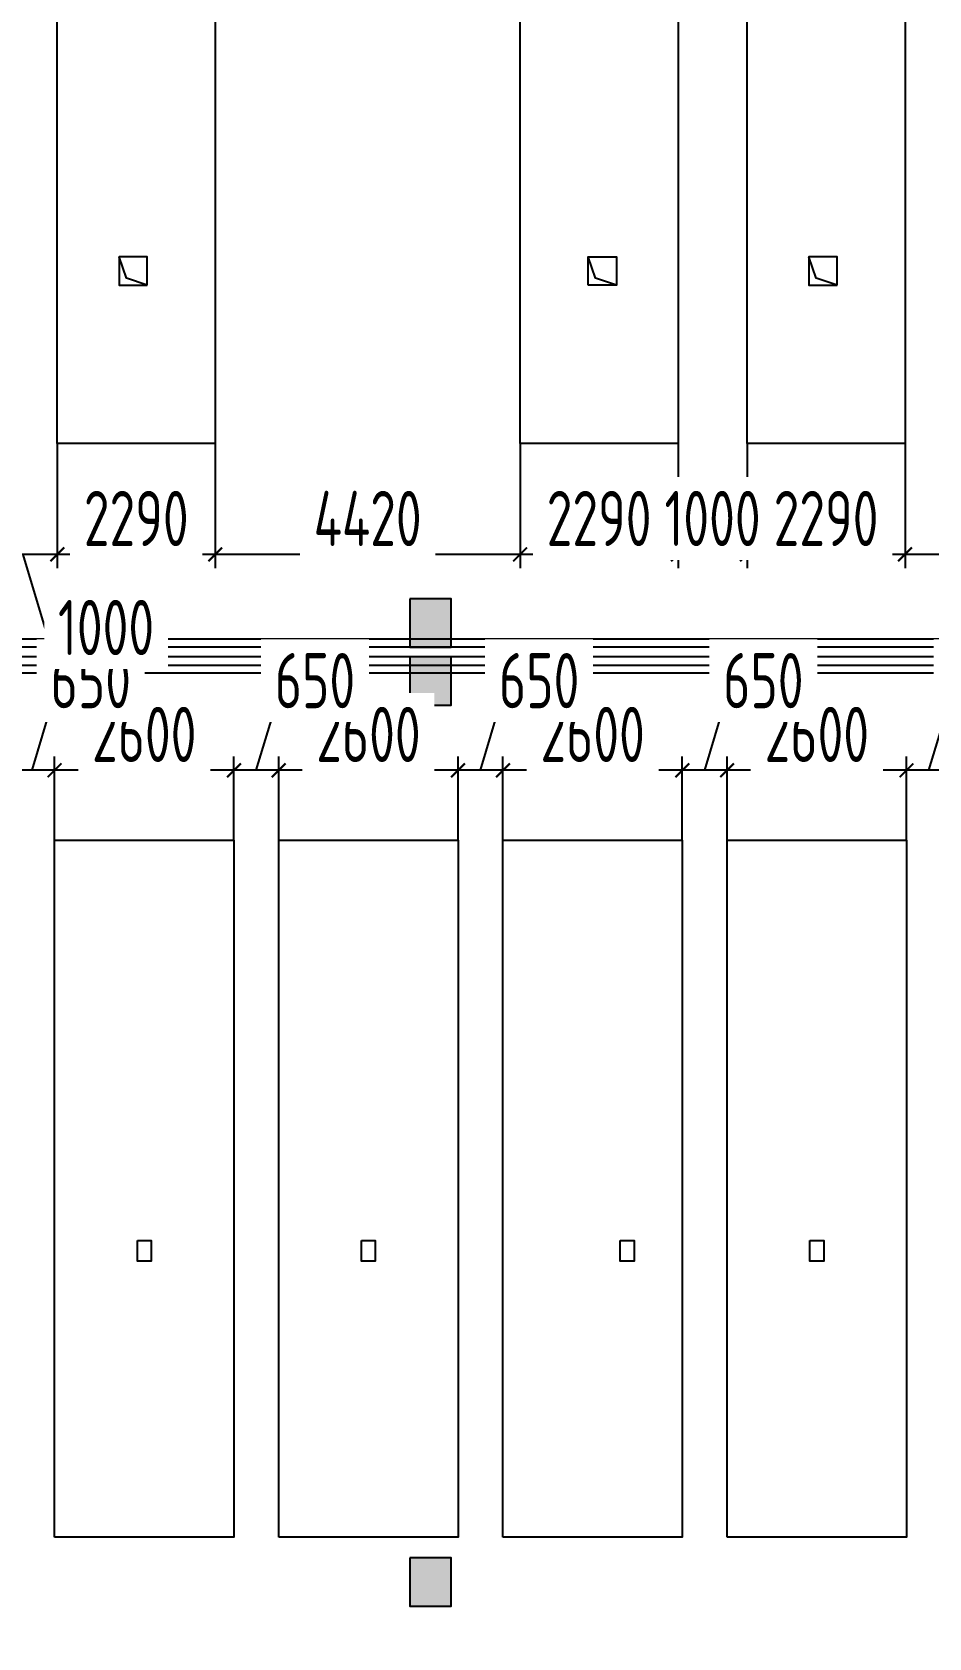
# Model space of a CAD drawing. Header units: inches. Extents: x -26985 to 86262, y -10753 to 149570.
# Drawn here: x 16657 to 29657, y 53676 to 76951 of the extents above; entities that cross this region are included whole.
import ezdxf

# ---------------------------------------------------------------- set-up
doc = ezdxf.new("R2010")
doc.units = ezdxf.units.IN
doc.header["$MEASUREMENT"] = 0
doc.layers.add('COLUMN', color=6, linetype='Continuous')
doc.layers.add('雨水管', color=7, linetype='Continuous')
doc.styles.add('JY-GB', font='gbenor.shx', dxfattribs={"width": 0.8, "bigfont": 'gbcbig.shx'})
doc.dimstyles.new('JY-800', dxfattribs={"dimscale": 400, "dimtxt": 2, "dimasz": 0.5, "dimexe": 0.5, "dimexo": 0, "dimgap": 0.3, "dimtad": 1, "dimdec": 0, "dimtxsty": 'JY-GB', "dimblk": 'ARCHTICK', "dimcen": 2.5, "dimclrd": 86, "dimclre": 86, "dimclrt": 7, "dimadec": 0, "dimazin": 0, "dimtfac": 1, "dimtdec": 0, "dimtmove": 0, "dimatfit": 3, "dimfxl": 1, "dimtfill": 1, "dimlwd": 25, "dimlwe": 25, "dimarcsym": 0})

# ---------------------------------------------------------------- blocks, each defined once
blk = doc.blocks.new('柱左')
at = {"layer": '雨水管'}
h = blk.add_hatch(color=256, dxfattribs=at)
h.paths.add_polyline_path([(26191, -879), (26791, -879), (26791, -279), (26191, -279)])
h.paths.add_polyline_path([(26931, -279), (26931, -879), (27531, -879), (27531, -279)])
h.paths.add_polyline_path([(37351, -879), (37351, -279), (36751, -279), (36751, -879)])
h.paths.add_polyline_path([(47401, -279), (46701, -279), (46701, -879), (47401, -879)])
h.paths.add_polyline_path([(58701, -279), (58701, -879), (59401, -879), (59401, -279)])
h.paths.add_polyline_path([(68351, -279), (67751, -279), (67751, -879), (68351, -879)])
h.paths.add_polyline_path([(78041, -879), (78041, -279), (77441, -279), (77441, -879)])
h.paths.add_polyline_path([(81461, -279), (81061, -279), (81061, -879), (81461, -879)])
h.paths.add_polyline_path([(81601, -879), (82301, -879), (82301, -279), (81601, -279)])
h.paths.add_polyline_path([(94201, -879), (94901, -879), (94901, -279), (94201, -279)])
h.paths.add_polyline_path([(102801, -879), (102801, -279), (102301, -279), (102301, -879)])
h.paths.add_polyline_path([(110851, -879), (110851, -279), (110251, -279), (110251, -879)])
h.paths.add_polyline_path([(110251, -9749), (110851, -9749), (110851, -9049), (110251, -9049)])
h.paths.add_polyline_path([(102801, -9049), (102301, -9049), (102301, -9749), (102801, -9749)])
h.paths.add_polyline_path([(94901, -9749), (94901, -9049), (94201, -9049), (94201, -9749)])
h.paths.add_polyline_path([(81601, -9749), (82301, -9749), (82301, -9049), (81601, -9049)])
h.paths.add_polyline_path([(81461, -9049), (81061, -9049), (81061, -9749), (81461, -9749)])
h.paths.add_polyline_path([(77441, -9699), (78041, -9699), (78041, -9099), (77441, -9099)])
h.paths.add_polyline_path([(67751, -9749), (68351, -9749), (68351, -9049), (67751, -9049)])
h.paths.add_polyline_path([(58701, -9749), (59401, -9749), (59401, -9049), (58701, -9049)])
h.paths.add_polyline_path([(47401, -9749), (47401, -9049), (46701, -9049), (46701, -9749)])
h.paths.add_polyline_path([(37351, -9049), (36751, -9049), (36751, -9749), (37351, -9749)])
h.paths.add_polyline_path([(27531, -9049), (26931, -9049), (26931, -9749), (27531, -9749)])
h.paths.add_polyline_path([(26791, -9049), (26191, -9049), (26191, -9749), (26791, -9749)])
h.paths.add_polyline_path([(26191, -22749), (26791, -22749), (26791, -22049), (26191, -22049)])
h.paths.add_polyline_path([(26931, -22749), (27531, -22749), (27531, -22049), (26931, -22049)])
h.paths.add_polyline_path([(37351, -22049), (36751, -22049), (36751, -22749), (37351, -22749)])
h.paths.add_polyline_path([(47401, -22749), (47401, -22049), (46701, -22049), (46701, -22749)])
h.paths.add_polyline_path([(58701, -22749), (59401, -22749), (59401, -22049), (58701, -22049)])
h.paths.add_polyline_path([(67701, -22049), (67701, -22749), (68401, -22749), (68401, -22049)])
h.paths.add_polyline_path([(81461, -22749), (81461, -22049), (80761, -22049), (80761, -22749)])
h.paths.add_polyline_path([(82301, -22049), (81601, -22049), (81601, -22749), (82301, -22749)])
h.paths.add_polyline_path([(94901, -22049), (94201, -22049), (94201, -22749), (94901, -22749)])
h.paths.add_polyline_path([(102301, -22749), (102801, -22749), (102801, -22049), (102301, -22049)])
h.paths.add_polyline_path([(110851, -22749), (110851, -22049), (110251, -22049), (110251, -22749)])
h.paths.add_polyline_path([(110251, -32099), (110251, -32699), (110851, -32699), (110851, -32099)])
h.paths.add_polyline_path([(102301, -32099), (102301, -32699), (102801, -32699), (102801, -32099)])
h.paths.add_polyline_path([(94901, -32099), (94201, -32099), (94201, -32699), (94901, -32699)])
h.paths.add_polyline_path([(81601, -32699), (82301, -32699), (82301, -32099), (81601, -32099)])
h.paths.add_polyline_path([(80761, -32699), (81461, -32699), (81461, -32099), (80761, -32099)])
h.paths.add_polyline_path([(67701, -32699), (68401, -32699), (68401, -32099), (67701, -32099)])
h.paths.add_polyline_path([(58701, -32699), (59401, -32699), (59401, -32099), (58701, -32099)])
h.paths.add_polyline_path([(47401, -32699), (47401, -32099), (46701, -32099), (46701, -32699)])
h.paths.add_polyline_path([(37351, -32099), (36751, -32099), (36751, -32699), (37351, -32699)])
h.paths.add_polyline_path([(26931, -32699), (27531, -32699), (27531, -32099), (26931, -32099)])
h.paths.add_polyline_path([(26791, -32199), (26191, -32199), (26191, -32599), (26791, -32599)])
h.paths.add_polyline_path([(26191, -37699), (26791, -37699), (26791, -37099), (26191, -37099)])
at = {"layer": 'COLUMN'}
for points in [[(68401, -32099), (67701, -32099), (67701, -32699), (68401, -32699)], [(81461, -32099), (80761, -32099), (80761, -32699), (81461, -32699)], [(82301, -32099), (81601, -32099), (81601, -32699), (82301, -32699)]]:
    blk.add_lwpolyline(points, close=True, dxfattribs=at)
blk = doc.blocks.new('_ArchTick')
at = {"color": 0, "linetype": 'ByBlock', "const_width": 0.15}
blk.add_lwpolyline([(-0.5, -0.5), (0.5, 0.5)], dxfattribs=at)
blk = doc.blocks.new('*D102')
at = {"color": 86, "linetype": 'Continuous', "lineweight": 25, "transparency": 16777216}
for p, q in [((29657, 66251), (29891, 67031)), ((29891, 67031), (31123, 67031)), ((29332, 65237), (29332, 66451)), ((29982, 65237), (29982, 66451)), ((29982, 66251), (29332, 66251))]:
    blk.add_line(p, q, dxfattribs=at)
at = {"layer": 'Defpoints', "color": 0, "linetype": 'Continuous', "transparency": 16777216}
for p in [(29332, 66251), (29332, 65237), (29982, 65237)]:
    blk.add_point(p, dxfattribs=at)
at = {"color": 86, "linetype": 'Continuous', "lineweight": 25, "transparency": 16777216, "xscale": 200, "yscale": 200, "zscale": 200, "rotation": 180}
blk.add_blockref('_ArchTick', (29332, 66251), dxfattribs=at)
at = {"color": 86, "linetype": 'Continuous', "lineweight": 25, "transparency": 16777216, "xscale": 200, "yscale": 200, "zscale": 200}
blk.add_blockref('_ArchTick', (29982, 66251), dxfattribs=at)
at = {"color": 7, "linetype": 'Continuous', "lineweight": -3, "transparency": 16777216, "insert": (30507, 67551), "char_height": 800, "attachment_point": 5, "style": 'JY-GB', "bg_fill": 3, "box_fill_scale": 1.25, "bg_fill_color": 256, "bg_fill_true_color": 13158600, "bg_fill_transparency": 0}
blk.add_mtext('650', dxfattribs=at)
blk = doc.blocks.new('*D103')
at = {"color": 86, "linetype": 'Continuous', "lineweight": 25, "transparency": 16777216}
for p, q in [((26732, 65237), (26732, 66451)), ((29332, 65237), (29332, 66451)), ((29332, 66251), (26732, 66251))]:
    blk.add_line(p, q, dxfattribs=at)
at = {"layer": 'Defpoints', "color": 0, "linetype": 'Continuous', "transparency": 16777216}
for p in [(26732, 66251), (26732, 65237), (29332, 65237)]:
    blk.add_point(p, dxfattribs=at)
at = {"color": 86, "linetype": 'Continuous', "lineweight": 25, "transparency": 16777216, "xscale": 200, "yscale": 200, "zscale": 200, "rotation": 180}
blk.add_blockref('_ArchTick', (26732, 66251), dxfattribs=at)
at = {"color": 86, "linetype": 'Continuous', "lineweight": 25, "transparency": 16777216, "xscale": 200, "yscale": 200, "zscale": 200}
blk.add_blockref('_ArchTick', (29332, 66251), dxfattribs=at)
at = {"color": 7, "linetype": 'Continuous', "lineweight": -3, "transparency": 16777216, "insert": (28032, 66771), "char_height": 800, "attachment_point": 5, "style": 'JY-GB', "bg_fill": 3, "box_fill_scale": 1.25, "bg_fill_color": 256, "bg_fill_true_color": 13158600, "bg_fill_transparency": 0}
blk.add_mtext('2600', dxfattribs=at)
blk = doc.blocks.new('*D104')
at = {"color": 86, "linetype": 'Continuous', "lineweight": 25, "transparency": 16777216}
for p, q in [((26407, 66251), (26641, 67031)), ((26641, 67031), (27873, 67031)), ((26082, 65237), (26082, 66451)), ((26732, 65237), (26732, 66451)), ((26732, 66251), (26082, 66251))]:
    blk.add_line(p, q, dxfattribs=at)
at = {"layer": 'Defpoints', "color": 0, "linetype": 'Continuous', "transparency": 16777216}
for p in [(26082, 66251), (26082, 65237), (26732, 65237)]:
    blk.add_point(p, dxfattribs=at)
at = {"color": 86, "linetype": 'Continuous', "lineweight": 25, "transparency": 16777216, "xscale": 200, "yscale": 200, "zscale": 200, "rotation": 180}
blk.add_blockref('_ArchTick', (26082, 66251), dxfattribs=at)
at = {"color": 86, "linetype": 'Continuous', "lineweight": 25, "transparency": 16777216, "xscale": 200, "yscale": 200, "zscale": 200}
blk.add_blockref('_ArchTick', (26732, 66251), dxfattribs=at)
at = {"color": 7, "linetype": 'Continuous', "lineweight": -3, "transparency": 16777216, "insert": (27257, 67551), "char_height": 800, "attachment_point": 5, "style": 'JY-GB', "bg_fill": 3, "box_fill_scale": 1.25, "bg_fill_color": 256, "bg_fill_true_color": 13158600, "bg_fill_transparency": 0}
blk.add_mtext('650', dxfattribs=at)
blk = doc.blocks.new('*D105')
at = {"color": 86, "linetype": 'Continuous', "lineweight": 25, "transparency": 16777216}
for p, q in [((23482, 65237), (23482, 66451)), ((26082, 65237), (26082, 66451)), ((26082, 66251), (23482, 66251))]:
    blk.add_line(p, q, dxfattribs=at)
at = {"layer": 'Defpoints', "color": 0, "linetype": 'Continuous', "transparency": 16777216}
for p in [(23482, 66251), (23482, 65237), (26082, 65237)]:
    blk.add_point(p, dxfattribs=at)
at = {"color": 86, "linetype": 'Continuous', "lineweight": 25, "transparency": 16777216, "xscale": 200, "yscale": 200, "zscale": 200, "rotation": 180}
blk.add_blockref('_ArchTick', (23482, 66251), dxfattribs=at)
at = {"color": 86, "linetype": 'Continuous', "lineweight": 25, "transparency": 16777216, "xscale": 200, "yscale": 200, "zscale": 200}
blk.add_blockref('_ArchTick', (26082, 66251), dxfattribs=at)
at = {"color": 7, "linetype": 'Continuous', "lineweight": -3, "transparency": 16777216, "insert": (24782, 66771), "char_height": 800, "attachment_point": 5, "style": 'JY-GB', "bg_fill": 3, "box_fill_scale": 1.25, "bg_fill_color": 256, "bg_fill_true_color": 13158600, "bg_fill_transparency": 0}
blk.add_mtext('2600', dxfattribs=at)
blk = doc.blocks.new('*D106')
at = {"color": 86, "linetype": 'Continuous', "lineweight": 25, "transparency": 16777216}
for p, q in [((23157, 66251), (23391, 67031)), ((23391, 67031), (24623, 67031)), ((22832, 65237), (22832, 66451)), ((23482, 65237), (23482, 66451)), ((23482, 66251), (22832, 66251))]:
    blk.add_line(p, q, dxfattribs=at)
at = {"layer": 'Defpoints', "color": 0, "linetype": 'Continuous', "transparency": 16777216}
for p in [(22832, 66251), (22832, 65237), (23482, 65237)]:
    blk.add_point(p, dxfattribs=at)
at = {"color": 86, "linetype": 'Continuous', "lineweight": 25, "transparency": 16777216, "xscale": 200, "yscale": 200, "zscale": 200, "rotation": 180}
blk.add_blockref('_ArchTick', (22832, 66251), dxfattribs=at)
at = {"color": 86, "linetype": 'Continuous', "lineweight": 25, "transparency": 16777216, "xscale": 200, "yscale": 200, "zscale": 200}
blk.add_blockref('_ArchTick', (23482, 66251), dxfattribs=at)
at = {"color": 7, "linetype": 'Continuous', "lineweight": -3, "transparency": 16777216, "insert": (24007, 67551), "char_height": 800, "attachment_point": 5, "style": 'JY-GB', "bg_fill": 3, "box_fill_scale": 1.25, "bg_fill_color": 256, "bg_fill_true_color": 13158600, "bg_fill_transparency": 0}
blk.add_mtext('650', dxfattribs=at)
blk = doc.blocks.new('*D107')
at = {"color": 86, "linetype": 'Continuous', "lineweight": 25, "transparency": 16777216}
for p, q in [((20232, 65237), (20232, 66451)), ((22832, 65237), (22832, 66451)), ((22832, 66251), (20232, 66251))]:
    blk.add_line(p, q, dxfattribs=at)
at = {"layer": 'Defpoints', "color": 0, "linetype": 'Continuous', "transparency": 16777216}
for p in [(20232, 66251), (20232, 65237), (22832, 65237)]:
    blk.add_point(p, dxfattribs=at)
at = {"color": 86, "linetype": 'Continuous', "lineweight": 25, "transparency": 16777216, "xscale": 200, "yscale": 200, "zscale": 200, "rotation": 180}
blk.add_blockref('_ArchTick', (20232, 66251), dxfattribs=at)
at = {"color": 86, "linetype": 'Continuous', "lineweight": 25, "transparency": 16777216, "xscale": 200, "yscale": 200, "zscale": 200}
blk.add_blockref('_ArchTick', (22832, 66251), dxfattribs=at)
at = {"color": 7, "linetype": 'Continuous', "lineweight": -3, "transparency": 16777216, "insert": (21532, 66771), "char_height": 800, "attachment_point": 5, "style": 'JY-GB', "bg_fill": 3, "box_fill_scale": 1.25, "bg_fill_color": 256, "bg_fill_true_color": 13158600, "bg_fill_transparency": 0}
blk.add_mtext('2600', dxfattribs=at)
blk = doc.blocks.new('*D108')
at = {"color": 86, "linetype": 'Continuous', "lineweight": 25, "transparency": 16777216}
for p, q in [((19907, 66251), (20141, 67031)), ((20141, 67031), (21373, 67031)), ((19582, 65237), (19582, 66451)), ((20232, 65237), (20232, 66451)), ((20232, 66251), (19582, 66251))]:
    blk.add_line(p, q, dxfattribs=at)
at = {"layer": 'Defpoints', "color": 0, "linetype": 'Continuous', "transparency": 16777216}
for p in [(19582, 66251), (19582, 65237), (20232, 65237)]:
    blk.add_point(p, dxfattribs=at)
at = {"color": 86, "linetype": 'Continuous', "lineweight": 25, "transparency": 16777216, "xscale": 200, "yscale": 200, "zscale": 200, "rotation": 180}
blk.add_blockref('_ArchTick', (19582, 66251), dxfattribs=at)
at = {"color": 86, "linetype": 'Continuous', "lineweight": 25, "transparency": 16777216, "xscale": 200, "yscale": 200, "zscale": 200}
blk.add_blockref('_ArchTick', (20232, 66251), dxfattribs=at)
at = {"color": 7, "linetype": 'Continuous', "lineweight": -3, "transparency": 16777216, "insert": (20757, 67551), "char_height": 800, "attachment_point": 5, "style": 'JY-GB', "bg_fill": 3, "box_fill_scale": 1.25, "bg_fill_color": 256, "bg_fill_true_color": 13158600, "bg_fill_transparency": 0}
blk.add_mtext('650', dxfattribs=at)
blk = doc.blocks.new('*D109')
at = {"color": 86, "linetype": 'Continuous', "lineweight": 25, "transparency": 16777216}
for p, q in [((16982, 65237), (16982, 66451)), ((19582, 65237), (19582, 66451)), ((19582, 66251), (16982, 66251))]:
    blk.add_line(p, q, dxfattribs=at)
at = {"layer": 'Defpoints', "color": 0, "linetype": 'Continuous', "transparency": 16777216}
for p in [(16982, 66251), (16982, 65237), (19582, 65237)]:
    blk.add_point(p, dxfattribs=at)
at = {"color": 86, "linetype": 'Continuous', "lineweight": 25, "transparency": 16777216, "xscale": 200, "yscale": 200, "zscale": 200, "rotation": 180}
blk.add_blockref('_ArchTick', (16982, 66251), dxfattribs=at)
at = {"color": 86, "linetype": 'Continuous', "lineweight": 25, "transparency": 16777216, "xscale": 200, "yscale": 200, "zscale": 200}
blk.add_blockref('_ArchTick', (19582, 66251), dxfattribs=at)
at = {"color": 7, "linetype": 'Continuous', "lineweight": -3, "transparency": 16777216, "insert": (18282, 66771), "char_height": 800, "attachment_point": 5, "style": 'JY-GB', "bg_fill": 3, "box_fill_scale": 1.25, "bg_fill_color": 256, "bg_fill_true_color": 13158600, "bg_fill_transparency": 0}
blk.add_mtext('2600', dxfattribs=at)
blk = doc.blocks.new('*D110')
at = {"color": 86, "linetype": 'Continuous', "lineweight": 25, "transparency": 16777216}
for p, q in [((16657, 66251), (16891, 67031)), ((16891, 67031), (18123, 67031)), ((16332, 65237), (16332, 66451)), ((16982, 65237), (16982, 66451)), ((16982, 66251), (16332, 66251))]:
    blk.add_line(p, q, dxfattribs=at)
at = {"layer": 'Defpoints', "color": 0, "linetype": 'Continuous', "transparency": 16777216}
for p in [(16332, 66251), (16332, 65237), (16982, 65237)]:
    blk.add_point(p, dxfattribs=at)
at = {"color": 86, "linetype": 'Continuous', "lineweight": 25, "transparency": 16777216, "xscale": 200, "yscale": 200, "zscale": 200, "rotation": 180}
blk.add_blockref('_ArchTick', (16332, 66251), dxfattribs=at)
at = {"color": 86, "linetype": 'Continuous', "lineweight": 25, "transparency": 16777216, "xscale": 200, "yscale": 200, "zscale": 200}
blk.add_blockref('_ArchTick', (16982, 66251), dxfattribs=at)
at = {"color": 7, "linetype": 'Continuous', "lineweight": -3, "transparency": 16777216, "insert": (17507, 67551), "char_height": 800, "attachment_point": 5, "style": 'JY-GB', "bg_fill": 3, "box_fill_scale": 1.25, "bg_fill_color": 256, "bg_fill_true_color": 13158600, "bg_fill_transparency": 0}
blk.add_mtext('650', dxfattribs=at)
blk = doc.blocks.new('*D234')
at = {"color": 86, "linetype": 'Continuous', "lineweight": 25, "transparency": 16777216}
for p, q in [((29311, 70987), (29311, 69181)), ((33731, 70987), (33731, 69181)), ((33731, 69381), (29311, 69381))]:
    blk.add_line(p, q, dxfattribs=at)
at = {"layer": 'Defpoints', "color": 0, "linetype": 'Continuous', "transparency": 16777216}
for p in [(29311, 70987), (33731, 70987), (29311, 69381)]:
    blk.add_point(p, dxfattribs=at)
at = {"color": 86, "linetype": 'Continuous', "lineweight": 25, "transparency": 16777216, "xscale": 200, "yscale": 200, "zscale": 200, "rotation": 180}
blk.add_blockref('_ArchTick', (29311, 69381), dxfattribs=at)
at = {"color": 86, "linetype": 'Continuous', "lineweight": 25, "transparency": 16777216, "xscale": 200, "yscale": 200, "zscale": 200}
blk.add_blockref('_ArchTick', (33731, 69381), dxfattribs=at)
at = {"color": 7, "linetype": 'Continuous', "lineweight": -3, "transparency": 16777216, "insert": (31521, 69901), "char_height": 800, "attachment_point": 5, "style": 'JY-GB', "bg_fill": 3, "box_fill_scale": 1.25, "bg_fill_color": 256, "bg_fill_true_color": 13158600, "bg_fill_transparency": 0}
blk.add_mtext('4420', dxfattribs=at)
blk = doc.blocks.new('*D235')
at = {"color": 86, "linetype": 'Continuous', "lineweight": 25, "transparency": 16777216}
for p, q in [((27021, 70987), (27021, 69181)), ((29311, 70987), (29311, 69181)), ((29311, 69381), (27021, 69381))]:
    blk.add_line(p, q, dxfattribs=at)
at = {"layer": 'Defpoints', "color": 0, "linetype": 'Continuous', "transparency": 16777216}
for p in [(27021, 70987), (29311, 70987), (27021, 69381)]:
    blk.add_point(p, dxfattribs=at)
at = {"color": 86, "linetype": 'Continuous', "lineweight": 25, "transparency": 16777216, "xscale": 200, "yscale": 200, "zscale": 200, "rotation": 180}
blk.add_blockref('_ArchTick', (27021, 69381), dxfattribs=at)
at = {"color": 86, "linetype": 'Continuous', "lineweight": 25, "transparency": 16777216, "xscale": 200, "yscale": 200, "zscale": 200}
blk.add_blockref('_ArchTick', (29311, 69381), dxfattribs=at)
at = {"color": 7, "linetype": 'Continuous', "lineweight": -3, "transparency": 16777216, "insert": (28166, 69901), "char_height": 800, "attachment_point": 5, "style": 'JY-GB', "bg_fill": 3, "box_fill_scale": 1.25, "bg_fill_color": 256, "bg_fill_true_color": 13158600, "bg_fill_transparency": 0}
blk.add_mtext('2290', dxfattribs=at)
blk = doc.blocks.new('*D236')
at = {"color": 86, "linetype": 'Continuous', "lineweight": 25, "transparency": 16777216}
for p, q in [((23731, 70987), (23731, 69181)), ((26021, 70987), (26021, 69181)), ((26021, 69381), (23731, 69381))]:
    blk.add_line(p, q, dxfattribs=at)
at = {"layer": 'Defpoints', "color": 0, "linetype": 'Continuous', "transparency": 16777216}
for p in [(23731, 70987), (26021, 70987), (23731, 69381)]:
    blk.add_point(p, dxfattribs=at)
at = {"color": 86, "linetype": 'Continuous', "lineweight": 25, "transparency": 16777216, "xscale": 200, "yscale": 200, "zscale": 200, "rotation": 180}
blk.add_blockref('_ArchTick', (23731, 69381), dxfattribs=at)
at = {"color": 86, "linetype": 'Continuous', "lineweight": 25, "transparency": 16777216, "xscale": 200, "yscale": 200, "zscale": 200}
blk.add_blockref('_ArchTick', (26021, 69381), dxfattribs=at)
at = {"color": 7, "linetype": 'Continuous', "lineweight": -3, "transparency": 16777216, "insert": (24876, 69901), "char_height": 800, "attachment_point": 5, "style": 'JY-GB', "bg_fill": 3, "box_fill_scale": 1.25, "bg_fill_color": 256, "bg_fill_true_color": 13158600, "bg_fill_transparency": 0}
blk.add_mtext('2290', dxfattribs=at)
blk = doc.blocks.new('*D237')
at = {"color": 86, "linetype": 'Continuous', "lineweight": 25, "transparency": 16777216}
for p, q in [((19311, 70987), (19311, 69181)), ((23731, 70987), (23731, 69181)), ((23731, 69381), (19311, 69381))]:
    blk.add_line(p, q, dxfattribs=at)
at = {"layer": 'Defpoints', "color": 0, "linetype": 'Continuous', "transparency": 16777216}
for p in [(19311, 70987), (23731, 70987), (19311, 69381)]:
    blk.add_point(p, dxfattribs=at)
at = {"color": 86, "linetype": 'Continuous', "lineweight": 25, "transparency": 16777216, "xscale": 200, "yscale": 200, "zscale": 200, "rotation": 180}
blk.add_blockref('_ArchTick', (19311, 69381), dxfattribs=at)
at = {"color": 86, "linetype": 'Continuous', "lineweight": 25, "transparency": 16777216, "xscale": 200, "yscale": 200, "zscale": 200}
blk.add_blockref('_ArchTick', (23731, 69381), dxfattribs=at)
at = {"color": 7, "linetype": 'Continuous', "lineweight": -3, "transparency": 16777216, "insert": (21521, 69901), "char_height": 800, "attachment_point": 5, "style": 'JY-GB', "bg_fill": 3, "box_fill_scale": 1.25, "bg_fill_color": 256, "bg_fill_true_color": 13158600, "bg_fill_transparency": 0}
blk.add_mtext('4420', dxfattribs=at)
blk = doc.blocks.new('*D238')
at = {"color": 86, "linetype": 'Continuous', "lineweight": 25, "transparency": 16777216}
for p, q in [((17021, 70987), (17021, 69181)), ((19311, 70987), (19311, 69181)), ((19311, 69381), (17021, 69381))]:
    blk.add_line(p, q, dxfattribs=at)
at = {"layer": 'Defpoints', "color": 0, "linetype": 'Continuous', "transparency": 16777216}
for p in [(17021, 70987), (19311, 70987), (17021, 69381)]:
    blk.add_point(p, dxfattribs=at)
at = {"color": 86, "linetype": 'Continuous', "lineweight": 25, "transparency": 16777216, "xscale": 200, "yscale": 200, "zscale": 200, "rotation": 180}
blk.add_blockref('_ArchTick', (17021, 69381), dxfattribs=at)
at = {"color": 86, "linetype": 'Continuous', "lineweight": 25, "transparency": 16777216, "xscale": 200, "yscale": 200, "zscale": 200}
blk.add_blockref('_ArchTick', (19311, 69381), dxfattribs=at)
at = {"color": 7, "linetype": 'Continuous', "lineweight": -3, "transparency": 16777216, "insert": (18166, 69901), "char_height": 800, "attachment_point": 5, "style": 'JY-GB', "bg_fill": 3, "box_fill_scale": 1.25, "bg_fill_color": 256, "bg_fill_true_color": 13158600, "bg_fill_transparency": 0}
blk.add_mtext('2290', dxfattribs=at)
blk = doc.blocks.new('*D239')
at = {"color": 86, "linetype": 'Continuous', "lineweight": 25, "transparency": 16777216}
for p, q in [((16021, 70987), (16021, 69181)), ((17021, 70987), (17021, 69181)), ((17021, 69381), (16021, 69381)), ((16521, 69381), (16995, 67801)), ((16995, 67801), (18463, 67801))]:
    blk.add_line(p, q, dxfattribs=at)
at = {"layer": 'Defpoints', "color": 0, "linetype": 'Continuous', "transparency": 16777216}
for p in [(16021, 70987), (17021, 70987), (16021, 69381)]:
    blk.add_point(p, dxfattribs=at)
at = {"color": 86, "linetype": 'Continuous', "lineweight": 25, "transparency": 16777216, "xscale": 200, "yscale": 200, "zscale": 200, "rotation": 180}
blk.add_blockref('_ArchTick', (16021, 69381), dxfattribs=at)
at = {"color": 86, "linetype": 'Continuous', "lineweight": 25, "transparency": 16777216, "xscale": 200, "yscale": 200, "zscale": 200}
blk.add_blockref('_ArchTick', (17021, 69381), dxfattribs=at)
at = {"color": 7, "linetype": 'Continuous', "lineweight": -3, "transparency": 16777216, "insert": (17729, 68321), "char_height": 800, "attachment_point": 5, "style": 'JY-GB', "bg_fill": 3, "box_fill_scale": 1.25, "bg_fill_color": 256, "bg_fill_true_color": 13158600, "bg_fill_transparency": 0}
blk.add_mtext('1000', dxfattribs=at)
blk = doc.blocks.new('*D56')
at = {"color": 86, "linetype": 'Continuous', "lineweight": 25, "transparency": 16777216}
for p, q in [((26021, 70987), (26021, 69181)), ((27021, 70987), (27021, 69181)), ((26021, 69381), (27021, 69381))]:
    blk.add_line(p, q, dxfattribs=at)
at = {"layer": 'Defpoints', "color": 0, "linetype": 'Continuous', "transparency": 16777216}
for p in [(26021, 70987), (27021, 70987)]:
    blk.add_point(p, dxfattribs=at)
at = {"color": 86, "linetype": 'Continuous', "lineweight": 25, "transparency": 16777216, "xscale": 200, "yscale": 200, "zscale": 200, "rotation": 180}
blk.add_blockref('_ArchTick', (26021, 69381), dxfattribs=at)
at = {"color": 86, "linetype": 'Continuous', "lineweight": 25, "transparency": 16777216, "xscale": 200, "yscale": 200, "zscale": 200}
blk.add_blockref('_ArchTick', (27021, 69381), dxfattribs=at)
at = {"color": 7, "linetype": 'Continuous', "lineweight": -3, "transparency": 16777216, "insert": (26521, 69901), "char_height": 800, "attachment_point": 5, "style": 'JY-GB', "bg_fill": 3, "box_fill_scale": 1.25, "bg_fill_color": 256, "bg_fill_true_color": 13158600, "bg_fill_transparency": 0}
blk.add_mtext('1000', dxfattribs=at)
at = {"layer": 'Defpoints', "color": 0, "linetype": 'Continuous', "transparency": 16777216}
blk.add_point((27021, 69381), dxfattribs=at)

msp = doc.modelspace()

# ---------------------------------------------------------------- linework, layer by layer
at = {"color": 1, "linetype": 'Continuous', "lineweight": -3}
for p, q in [((-9568.6, 68156.9), (73931.4, 68156.9)), ((-9568.6, 67776.9), (73931.4, 67776.9))]:
    msp.add_line(p, q, dxfattribs=at)
at = {"color": 0, "linetype": 'Continuous', "lineweight": -3}
for p, q in [((73931.4, 68036.9), (-568.6, 68036.9)), ((71954.5, 67896.9), (-568.6, 67896.9)), ((71954.5, 67656.9), (1281.4, 67656.9))]:
    msp.add_line(p, q, dxfattribs=at)
at = {"color": 2}
for points in [[(17021.4, 70986.9), (17021.4, 96886.9), (19311.4, 96886.9), (19311.4, 70986.9), (17021.4, 70986.9)], [(23731.4, 70986.9), (23731.4, 96886.9), (26021.4, 96886.9), (26021.4, 70986.9), (23731.4, 70986.9)], [(27021.4, 70986.9), (27021.4, 96886.9), (29311.4, 96886.9), (29311.4, 70986.9), (27021.4, 70986.9)]]:
    msp.add_lwpolyline(points, dxfattribs=at)
at = {"color": 6}
for points in [[(18326.4, 73281.9), (18326.4, 73691.9), (17916.4, 73691.9), (17916.4, 73281.9), (18326.4, 73281.9)], [(18326.4, 73281.9), (18024.9, 73386.1), (17916.4, 73691.9)], [(24716.4, 73281.9), (24716.4, 73691.9), (25126.4, 73691.9), (25126.4, 73281.9), (24716.4, 73281.9)], [(25126.4, 73281.9), (24824.9, 73386.1), (24716.4, 73691.9)], [(28326.4, 73281.9), (28326.4, 73691.9), (27916.4, 73691.9), (27916.4, 73281.9), (28326.4, 73281.9)], [(28326.4, 73281.9), (28024.9, 73386.1), (27916.4, 73691.9)]]:
    msp.add_lwpolyline(points, dxfattribs=at)
at = {"color": 1, "linetype": 'Continuous', "lineweight": -3}
for points in [[(18182.1, 59437.4), (18382.1, 59437.4), (18382.1, 59137.4), (18182.1, 59137.4)], [(21432.1, 59437.4), (21632.1, 59437.4), (21632.1, 59137.4), (21432.1, 59137.4)], [(25182.1, 59437.4), (25382.1, 59437.4), (25382.1, 59137.4), (25182.1, 59137.4)], [(27932.1, 59437.4), (28132.1, 59437.4), (28132.1, 59137.4), (27932.1, 59137.4)]]:
    msp.add_lwpolyline(points, close=True, dxfattribs=at)
at = {"layer": '雨水管', "color": 6}
for points in [[(16981.7, 55136.9), (16981.7, 65236.9), (19581.7, 65236.9), (19581.7, 55136.9)], [(20231.7, 55136.9), (20231.7, 65236.9), (22831.7, 65236.9), (22831.7, 55136.9)], [(23481.7, 55136.9), (23481.7, 65236.9), (26081.7, 65236.9), (26081.7, 55136.9)], [(26731.7, 55136.9), (26731.7, 65236.9), (29331.7, 65236.9), (29331.7, 55136.9)]]:
    msp.add_lwpolyline(points, close=True, dxfattribs=at)

# ---------------------------------------------------------------- block references
at = {"layer": '雨水管', "rotation": 90}
msp.add_blockref('柱左', (-9967.7, -13564.5), dxfattribs=at)

# ---------------------------------------------------------------- next in the draw order: dimensions: what is measured, and where the dimension line sits
at = {"color": 0, "linetype": 'Continuous', "lineweight": -3}
for base, p1, p2, picture, middle in [((23731.4, 69381.3), (26021.4, 70986.9), (23731.4, 70986.9), '*D236', (24876.4, 69901.3)), ((29311.4, 69381.3), (33731.4, 70986.9), (29311.4, 70986.9), '*D234', (31521.4, 69901.3))]:
    dim = msp.add_linear_dim(base=base, p1=p1, p2=p2, dimstyle='JY-800', override={"dimtmove": 1}, dxfattribs=at)
    dim.commit()
    dim.dimension.update_dxf_attribs({"geometry": picture, "text_midpoint": middle})
dim = msp.add_linear_dim(base=(29331.7, 66250.8), p1=(29981.7, 65236.9), p2=(29331.7, 65236.9), angle=180, dimstyle='JY-800', override={"dimtmove": 1}, dxfattribs=at)
dim.commit()
dim.dimension.update_dxf_attribs({"geometry": '*D102', "text_midpoint": (30010.7, 67550.8)})

# ---------------------------------------------------------------- next in the draw order: dimensions: what is measured, and where the dimension line sits
for base, p1, p2, picture, middle in [((19311.4, 69381.3), (23731.4, 70986.9), (19311.4, 70986.9), '*D237', (21521.4, 69901.3)), ((27021.4, 69381.3), (29311.4, 70986.9), (27021.4, 70986.9), '*D235', (28166.4, 69901.3))]:
    dim = msp.add_linear_dim(base=base, p1=p1, p2=p2, dimstyle='JY-800', override={"dimtmove": 1}, dxfattribs=at)
    dim.commit()
    dim.dimension.update_dxf_attribs({"geometry": picture, "text_midpoint": middle})
dim = msp.add_linear_dim(base=(26731.7, 66250.8), p1=(29331.7, 65236.9), p2=(26731.7, 65236.9), angle=180, dimstyle='JY-800', override={"dimtmove": 1}, dxfattribs=at)
dim.commit()
dim.dimension.update_dxf_attribs({"geometry": '*D103', "text_midpoint": (28031.7, 66770.8)})

# ---------------------------------------------------------------- next in the draw order: dimensions: what is measured, and where the dimension line sits
dim = msp.add_linear_dim(base=(17021.4, 69381.3), p1=(19311.4, 70986.9), p2=(17021.4, 70986.9), dimstyle='JY-800', override={"dimtmove": 1}, dxfattribs=at)
dim.commit()
dim.dimension.update_dxf_attribs({"geometry": '*D238', "text_midpoint": (18166.4, 69901.3)})
dim = msp.add_linear_dim(base=(27021.4, 69381.3), p1=(26021.4, 70986.9), p2=(27021.4, 70986.9), dimstyle='JY-800', dxfattribs=at)
dim.commit()
dim.dimension.update_dxf_attribs({"geometry": '*D56', "text_midpoint": (26521.4, 69381.3), "dimtype": 160})
dim = msp.add_linear_dim(base=(26081.7, 66250.8), p1=(26731.7, 65236.9), p2=(26081.7, 65236.9), angle=180, dimstyle='JY-800', override={"dimtmove": 1}, dxfattribs=at)
dim.commit()
dim.dimension.update_dxf_attribs({"geometry": '*D104', "text_midpoint": (26760.7, 67550.8)})

# ---------------------------------------------------------------- next in the draw order: dimensions: what is measured, and where the dimension line sits
dim = msp.add_linear_dim(base=(23481.7, 66250.8), p1=(26081.7, 65236.9), p2=(23481.7, 65236.9), angle=180, dimstyle='JY-800', override={"dimtmove": 1}, dxfattribs=at)
dim.commit()
dim.dimension.update_dxf_attribs({"geometry": '*D105', "text_midpoint": (24781.7, 66770.8)})

# ---------------------------------------------------------------- next in the draw order: dimensions: what is measured, and where the dimension line sits
dim = msp.add_linear_dim(base=(22831.7, 66250.8), p1=(23481.7, 65236.9), p2=(22831.7, 65236.9), angle=180, dimstyle='JY-800', override={"dimtmove": 1}, dxfattribs=at)
dim.commit()
dim.dimension.update_dxf_attribs({"geometry": '*D106', "text_midpoint": (23510.7, 67550.8)})

# ---------------------------------------------------------------- next in the draw order: dimensions: what is measured, and where the dimension line sits
dim = msp.add_linear_dim(base=(20231.7, 66250.8), p1=(22831.7, 65236.9), p2=(20231.7, 65236.9), angle=180, dimstyle='JY-800', override={"dimtmove": 1}, dxfattribs=at)
dim.commit()
dim.dimension.update_dxf_attribs({"geometry": '*D107', "text_midpoint": (21531.7, 66770.8)})

# ---------------------------------------------------------------- next in the draw order: dimensions: what is measured, and where the dimension line sits
dim = msp.add_linear_dim(base=(19581.7, 66250.8), p1=(20231.7, 65236.9), p2=(19581.7, 65236.9), angle=180, dimstyle='JY-800', override={"dimtmove": 1}, dxfattribs=at)
dim.commit()
dim.dimension.update_dxf_attribs({"geometry": '*D108', "text_midpoint": (20260.7, 67550.8)})

# ---------------------------------------------------------------- next in the draw order: dimensions: what is measured, and where the dimension line sits
dim = msp.add_linear_dim(base=(16981.7, 66250.8), p1=(19581.7, 65236.9), p2=(16981.7, 65236.9), angle=180, dimstyle='JY-800', override={"dimtmove": 1}, dxfattribs=at)
dim.commit()
dim.dimension.update_dxf_attribs({"geometry": '*D109', "text_midpoint": (18281.7, 66770.8)})

# ---------------------------------------------------------------- next in the draw order: dimensions: what is measured, and where the dimension line sits
dim = msp.add_linear_dim(base=(16331.7, 66250.8), p1=(16981.7, 65236.9), p2=(16331.7, 65236.9), angle=180, dimstyle='JY-800', override={"dimtmove": 1}, dxfattribs=at)
dim.commit()
dim.dimension.update_dxf_attribs({"geometry": '*D110', "text_midpoint": (17010.7, 67550.8)})

# ---------------------------------------------------------------- next in the draw order: dimensions: what is measured, and where the dimension line sits
dim = msp.add_linear_dim(base=(16021.4, 69381.3), p1=(17021.4, 70986.9), p2=(16021.4, 70986.9), dimstyle='JY-800', override={"dimtmove": 1}, dxfattribs=at)
dim.commit()
dim.dimension.update_dxf_attribs({"geometry": '*D239', "text_midpoint": (17115.4, 68321.3)})

doc.saveas('drawing.dxf')
